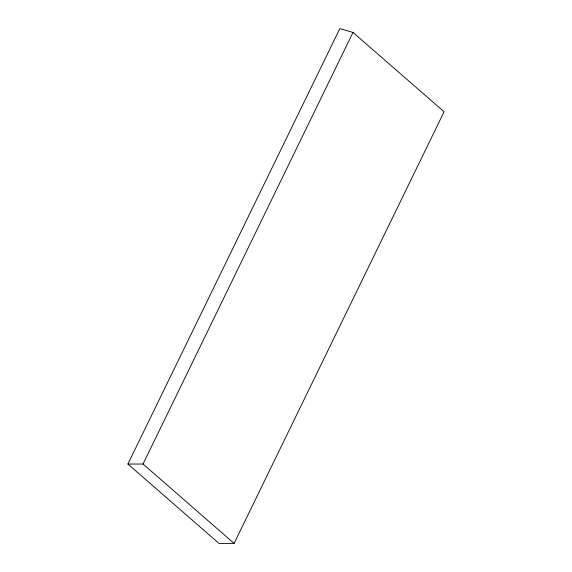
<?xml version="1.0" encoding="UTF-8"?>
<svg xmlns="http://www.w3.org/2000/svg" width="572" height="572" viewBox="0 0 572 572"><rect width="100%" height="100%" fill="white"/><g stroke="black" fill="none" stroke-linecap="round" stroke-linejoin="round"><path stroke-width="0.86" d="M127.899 464.035L339.839 28.6L352.988 32.454L444.101 111.747L234.098 543.4L218.969 543.4L127.899 464.035L143.029 464.035L234.098 543.4M143.029 464.035L352.988 32.454"/></g></svg>
